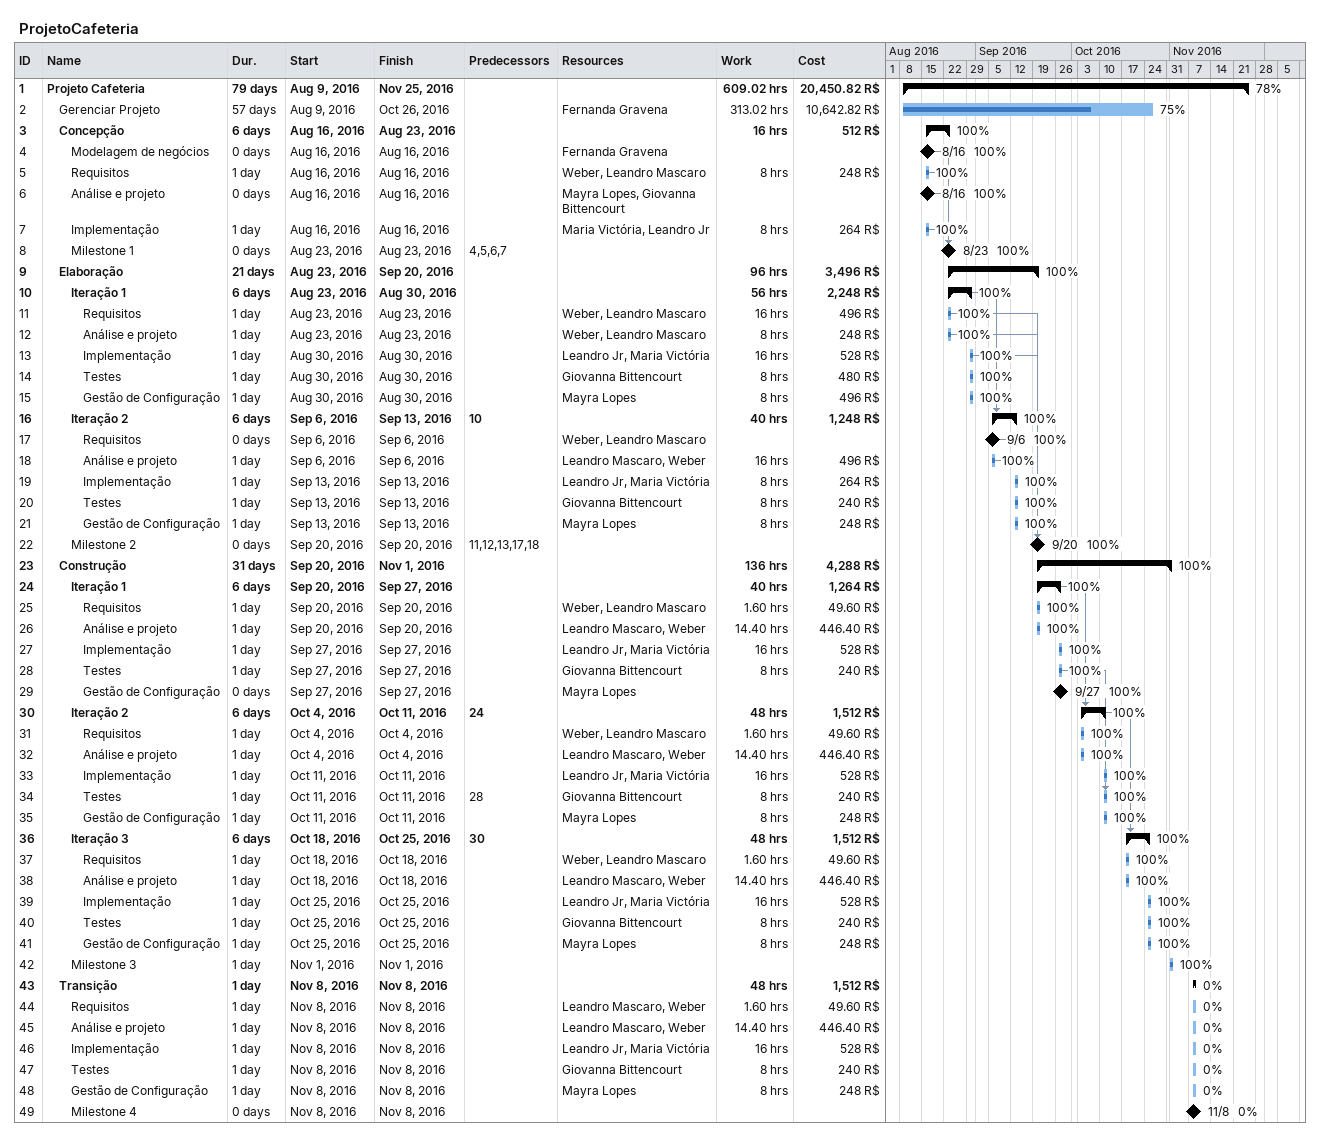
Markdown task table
ProjetoCafeteria

| ID | Level | Task | Duration | Start | Finish | Predecessors | Resources | % complete | Work (h) | Cost (R$) |
|---|---|---|---|---|---|---|---|---|---|---|
| 1 | 1 | **Projeto Cafeteria** | 79d | 2016-08-09 | 2016-11-25 |  |  | 78 | 609.02 | 20450.82 |
| 2 | 2 | Gerenciar Projeto | 57d | 2016-08-09 | 2016-10-26 |  | Fernanda Gravena | 75 | 313.02 | 10642.82 |
| 3 | 2 | **Concepção** | 6d | 2016-08-16 | 2016-08-23 |  |  | 100 | 16 | 512 |
| 4 | 3 | Modelagem de negócios | 0d | 2016-08-16 | 2016-08-16 |  | Fernanda Gravena | 100 |  |  |
| 5 | 3 | Requisitos | 1d | 2016-08-16 | 2016-08-16 |  | Weber, Leandro Mascaro | 100 | 8 | 248 |
| 6 | 3 | Análise e projeto | 0d | 2016-08-16 | 2016-08-16 |  | Mayra Lopes, Giovanna Bittencourt | 100 |  |  |
| 7 | 3 | Implementação | 1d | 2016-08-16 | 2016-08-16 |  | Maria Victória, Leandro Jr | 100 | 8 | 264 |
| 8 | 3 | Milestone 1 | 0d | 2016-08-23 | 2016-08-23 | 4, 5, 6, 7 |  | 100 |  |  |
| 9 | 2 | **Elaboração** | 21d | 2016-08-23 | 2016-09-20 |  |  | 100 | 96 | 3496 |
| 10 | 3 | **Iteração 1** | 6d | 2016-08-23 | 2016-08-30 |  |  | 100 | 56 | 2248 |
| 11 | 4 | Requisitos | 1d | 2016-08-23 | 2016-08-23 |  | Weber, Leandro Mascaro | 100 | 16 | 496 |
| 12 | 4 | Análise e projeto | 1d | 2016-08-23 | 2016-08-23 |  | Weber, Leandro Mascaro | 100 | 8 | 248 |
| 13 | 4 | Implementação | 1d | 2016-08-30 | 2016-08-30 |  | Leandro Jr, Maria Victória | 100 | 16 | 528 |
| 14 | 4 | Testes | 1d | 2016-08-30 | 2016-08-30 |  | Giovanna Bittencourt | 100 | 8 | 480 |
| 15 | 4 | Gestão de Configuração | 1d | 2016-08-30 | 2016-08-30 |  | Mayra Lopes | 100 | 8 | 496 |
| 16 | 3 | **Iteração 2** | 6d | 2016-09-06 | 2016-09-13 | 10 |  | 100 | 40 | 1248 |
| 17 | 4 | Requisitos | 0d | 2016-09-06 | 2016-09-06 |  | Weber, Leandro Mascaro | 100 |  |  |
| 18 | 4 | Análise e projeto | 1d | 2016-09-06 | 2016-09-06 |  | Leandro Mascaro, Weber | 100 | 16 | 496 |
| 19 | 4 | Implementação | 1d | 2016-09-13 | 2016-09-13 |  | Leandro Jr, Maria Victória | 100 | 8 | 264 |
| 20 | 4 | Testes | 1d | 2016-09-13 | 2016-09-13 |  | Giovanna Bittencourt | 100 | 8 | 240 |
| 21 | 4 | Gestão de Configuração | 1d | 2016-09-13 | 2016-09-13 |  | Mayra Lopes | 100 | 8 | 248 |
| 22 | 3 | Milestone 2 | 0d | 2016-09-20 | 2016-09-20 | 11, 12, 13, 17, 18 |  | 100 |  |  |
| 23 | 2 | **Construção** | 31d | 2016-09-20 | 2016-11-01 |  |  | 100 | 136 | 4288 |
| 24 | 3 | **Iteração 1** | 6d | 2016-09-20 | 2016-09-27 |  |  | 100 | 40 | 1264 |
| 25 | 4 | Requisitos | 1d | 2016-09-20 | 2016-09-20 |  | Weber, Leandro Mascaro | 100 | 1.60 | 49.60 |
| 26 | 4 | Análise e projeto | 1d | 2016-09-20 | 2016-09-20 |  | Leandro Mascaro, Weber | 100 | 14.40 | 446.40 |
| 27 | 4 | Implementação | 1d | 2016-09-27 | 2016-09-27 |  | Leandro Jr, Maria Victória | 100 | 16 | 528 |
| 28 | 4 | Testes | 1d | 2016-09-27 | 2016-09-27 |  | Giovanna Bittencourt | 100 | 8 | 240 |
| 29 | 4 | Gestão de Configuração | 0d | 2016-09-27 | 2016-09-27 |  | Mayra Lopes | 100 |  |  |
| 30 | 3 | **Iteração 2** | 6d | 2016-10-04 | 2016-10-11 | 24 |  | 100 | 48 | 1512 |
| 31 | 4 | Requisitos | 1d | 2016-10-04 | 2016-10-04 |  | Weber, Leandro Mascaro | 100 | 1.60 | 49.60 |
| 32 | 4 | Análise e projeto | 1d | 2016-10-04 | 2016-10-04 |  | Leandro Mascaro, Weber | 100 | 14.40 | 446.40 |
| 33 | 4 | Implementação | 1d | 2016-10-11 | 2016-10-11 |  | Leandro Jr, Maria Victória | 100 | 16 | 528 |
| 34 | 4 | Testes | 1d | 2016-10-11 | 2016-10-11 | 28 | Giovanna Bittencourt | 100 | 8 | 240 |
| 35 | 4 | Gestão de Configuração | 1d | 2016-10-11 | 2016-10-11 |  | Mayra Lopes | 100 | 8 | 248 |
| 36 | 3 | **Iteração 3** | 6d | 2016-10-18 | 2016-10-25 | 30 |  | 100 | 48 | 1512 |
| 37 | 4 | Requisitos | 1d | 2016-10-18 | 2016-10-18 |  | Weber, Leandro Mascaro | 100 | 1.60 | 49.60 |
| 38 | 4 | Análise e projeto | 1d | 2016-10-18 | 2016-10-18 |  | Leandro Mascaro, Weber | 100 | 14.40 | 446.40 |
| 39 | 4 | Implementação | 1d | 2016-10-25 | 2016-10-25 |  | Leandro Jr, Maria Victória | 100 | 16 | 528 |
| 40 | 4 | Testes | 1d | 2016-10-25 | 2016-10-25 |  | Giovanna Bittencourt | 100 | 8 | 240 |
| 41 | 4 | Gestão de Configuração | 1d | 2016-10-25 | 2016-10-25 |  | Mayra Lopes | 100 | 8 | 248 |
| 42 | 3 | Milestone 3 | 1d | 2016-11-01 | 2016-11-01 |  |  | 100 |  |  |
| 43 | 2 | **Transição** | 1d | 2016-11-08 | 2016-11-08 |  |  | 0 | 48 | 1512 |
| 44 | 3 | Requisitos | 1d | 2016-11-08 | 2016-11-08 |  | Leandro Mascaro, Weber | 0 | 1.60 | 49.60 |
| 45 | 3 | Análise e projeto | 1d | 2016-11-08 | 2016-11-08 |  | Leandro Mascaro, Weber | 0 | 14.40 | 446.40 |
| 46 | 3 | Implementação | 1d | 2016-11-08 | 2016-11-08 |  | Leandro Jr, Maria Victória | 0 | 16 | 528 |
| 47 | 3 | Testes | 1d | 2016-11-08 | 2016-11-08 |  | Giovanna Bittencourt | 0 | 8 | 240 |
| 48 | 3 | Gestão de Configuração | 1d | 2016-11-08 | 2016-11-08 |  | Mayra Lopes | 0 | 8 | 248 |
| 49 | 3 | Milestone 4 | 0d | 2016-11-08 | 2016-11-08 |  |  | 0 |  |  |
